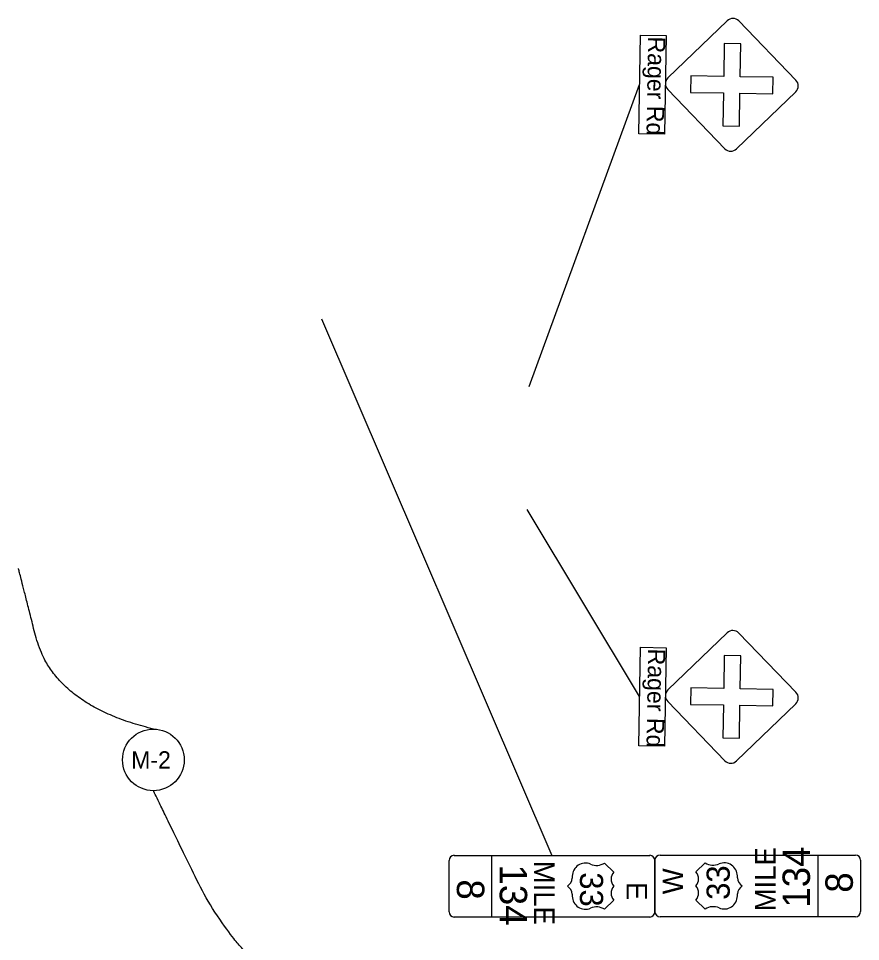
# Model space of a CAD drawing. Extents: x -0.2 to 34, y 0 to 22.
# Drawn here: x 8.31 to 15.13, y 6.09 to 13.57 of the extents above; entities that cross this region are included whole.
import ezdxf

# ---------------------------------------------------------------- set-up
doc = ezdxf.new("R2010")
doc.units = 0
doc.layers.add('SC_Scratch1', color=7, linetype='Continuous')
doc.layers.add('SH_Text', color=7, linetype='Continuous')

msp = doc.modelspace()

# ---------------------------------------------------------------- linework, layer by layer
at = {"layer": 'SC_Scratch1'}
for p, q in [((14.0262, 13.3698), (14.0216, 13.1032)), ((14.1595, 13.3675), (14.0262, 13.3698)), ((14.1549, 13.1009), (14.1595, 13.3675)), ((13.7549, 13.1078), (13.7526, 12.9745)), ((14.0216, 13.1032), (13.7549, 13.1078)), ((14.4215, 13.0963), (14.1549, 13.1009)), ((14.4192, 12.963), (14.4215, 13.0963)), ((12.4442, 10.5912), (13.3397, 13.0381)), ((13.7526, 12.9745), (14.0193, 12.9699)), ((14.0193, 12.9699), (14.0147, 12.7033)), ((14.148, 12.701), (14.1526, 12.9676)), ((14.1526, 12.9676), (14.4192, 12.963)), ((14.0147, 12.7033), (14.148, 12.701)), ((10.7613, 11.1373), (12.6297, 6.7893)), ((13.3397, 8.0763), (12.4274, 9.5928)), ((14.0262, 8.408), (14.0216, 8.1414)), ((14.1595, 8.4057), (14.0262, 8.408)), ((14.1549, 8.1391), (14.1595, 8.4057)), ((13.7549, 8.146), (13.7526, 8.0126)), ((14.0216, 8.1414), (13.7549, 8.146)), ((14.4215, 8.1345), (14.1549, 8.1391)), ((14.4192, 8.0012), (14.4215, 8.1345)), ((13.7526, 8.0126), (14.0193, 8.008)), ((14.0193, 8.008), (14.0147, 7.7414)), ((14.148, 7.7391), (14.1526, 8.0058)), ((14.1526, 8.0058), (14.4192, 8.0012)), ((14.0147, 7.7414), (14.148, 7.7391)), ((12.1436, 6.2893), (12.1436, 6.7893)), ((14.7827, 6.7913), (14.7827, 6.2913)), ((13.1297, 6.6534), (13.0563, 6.7268)), ((13.87, 6.7288), (13.7966, 6.6555)), ((12.7944, 6.6201), (12.7944, 6.6038)), ((14.1319, 6.6058), (14.1319, 6.6221)), ((12.9422, 6.5393), (12.9422, 6.5393)), ((13.9841, 6.5413), (13.9841, 6.5413)), ((12.7944, 6.4748), (12.7944, 6.4585)), ((14.1319, 6.4605), (14.1319, 6.4768)), ((13.0563, 6.3518), (13.1297, 6.4252)), ((13.7966, 6.4272), (13.87, 6.3538))]:
    msp.add_line(p, q, dxfattribs=at)
for points in [[(14.0489, 13.5547), (13.5694, 13.0914)], [(14.6064, 13.0736), (14.1431, 13.553)], [(13.5678, 12.9972), (14.031, 12.5177)], [(14.1253, 12.5161), (14.6047, 12.9793)], [(14.0489, 8.5928), (13.5694, 8.1296)], [(14.6064, 8.1118), (14.1431, 8.5912)], [(13.5678, 8.0353), (14.031, 7.5559)], [(14.1253, 7.5543), (14.6047, 8.0175)], [(11.7964, 6.331), (11.7964, 6.7477)], [(11.838, 6.7893), (13.4214, 6.7893)], [(13.463, 6.7477), (13.463, 6.331)], [(13.4633, 6.333), (13.4633, 6.7497)], [(13.505, 6.7913), (15.0883, 6.7913)], [(15.13, 6.7497), (15.13, 6.333)], [(13.4214, 6.2893), (11.838, 6.2893)], [(15.0883, 6.2913), (13.505, 6.2913)]]:
    msp.add_lwpolyline(points, dxfattribs=at)
for points in [[(13.556, 13.4341), (13.5422, 12.6349), (13.3328, 12.6385), (13.3466, 13.4378)], [(13.556, 8.4723), (13.5422, 7.673), (13.3328, 7.6766), (13.3466, 8.4759)]]:
    msp.add_lwpolyline(points, close=True, dxfattribs=at)
for centre, radius, start, end in [((14.0952, 13.5067), 0.0667, 44.01403, 134.01403), ((13.6157, 13.0435), 0.0667, 134.01403, 224.01403), ((14.5584, 13.0273), 0.0667, 314.01403, 44.01403), ((14.079, 12.5641), 0.0667, 224.01403, 314.01403), ((14.0952, 8.5449), 0.0667, 44.01403, 134.01403), ((13.6157, 8.0817), 0.0667, 134.01403, 224.01403), ((14.5584, 8.0654), 0.0667, 314.01403, 44.01403), ((14.079, 7.6022), 0.0667, 224.01403, 314.01403), ((11.838, 6.7477), 0.0417, 90, 180), ((13.4214, 6.7477), 0.0417, 360, 90), ((13.505, 6.7497), 0.0417, 90, 180), ((15.0883, 6.7497), 0.0417, 360, 90), ((12.9004, 6.6201), 0.106, 66.75798, 180), ((12.9905, 6.8298), 0.1223, 246.75799, 302.59638), ((13.9359, 6.8318), 0.1223, 237.40362, 293.24201), ((14.0259, 6.6221), 0.106, 0, 113.24202), ((12.7053, 6.6142), 0.0897, 303.40489, 353.35334), ((13.1989, 6.5964), 0.0897, 140.47537, 219.52463), ((13.7275, 6.5984), 0.0897, 320.4788, 39.5212), ((14.221, 6.6162), 0.0897, 186.64666, 236.59511), ((12.7053, 6.4645), 0.0897, 6.64666, 56.59511), ((13.1989, 6.4823), 0.0897, 140.4788, 219.5212), ((13.7275, 6.4843), 0.0897, 320.47537, 39.52463), ((14.221, 6.4665), 0.0897, 123.40489, 173.35334), ((12.9004, 6.4585), 0.106, 180, 293.24202), ((14.0259, 6.4605), 0.106, 246.75798, 0), ((12.9905, 6.2488), 0.1223, 57.40362, 113.24201), ((13.9359, 6.2508), 0.1223, 66.75799, 122.59638), ((11.838, 6.331), 0.0417, 180, 270), ((13.4214, 6.331), 0.0417, 270, 360), ((13.505, 6.333), 0.0417, 180, 270), ((15.0883, 6.333), 0.0417, 270, 360)]:
    msp.add_arc(centre, radius, start, end, dxfattribs=at)
at = {"layer": 'SH_Text'}
msp.add_circle((9.3995, 7.5631), 0.25, dxfattribs=at)
for points in [[(9.3995, 7.8131), (8.5879, 8.0104), (8.3067, 9.1145), (8.3067, 9.1145)], [(10.7783, 5.5108), (10.0957, 5.8836), (9.3995, 7.3131), (9.3995, 7.3131)]]:
    msp.add_open_spline(points, degree=2, dxfattribs=at)

# ---------------------------------------------------------------- texts
at = {"layer": 'SC_Scratch1'}
for s, height, rotation, p in [('Rager Rd', 0.14, 269.01403, (13.4091, 13.4283)), ('Rager Rd', 0.14, 269.01403, (13.4091, 8.4664)), ('MILE', 0.16667, 90, (14.4425, 6.3351)), ('134', 0.22222, 90, (14.7202, 6.3651)), ('134', 0.22222, 270, (12.2061, 6.7155)), ('MILE', 0.16667, 270, (12.4839, 6.7455)), ('W', 0.1667, 90, (13.6925, 6.4736)), ('33', 0.1875, 90, (14.0701, 6.4288)), ('33', 0.1875, 270, (12.8563, 6.6519)), ('8', 0.2222, 90, (15.0675, 6.4863)), ('8', 0.2222, 270, (11.8589, 6.5943)), ('E', 0.1667, 270, (13.2339, 6.5736))]:
    msp.add_text(s, height=height, rotation=rotation, dxfattribs=at).set_placement(p)
at = {"layer": 'SH_Text'}
msp.add_text('M-2', height=0.14, dxfattribs=at).set_placement((9.2192, 7.4931))

doc.saveas('drawing.dxf')
